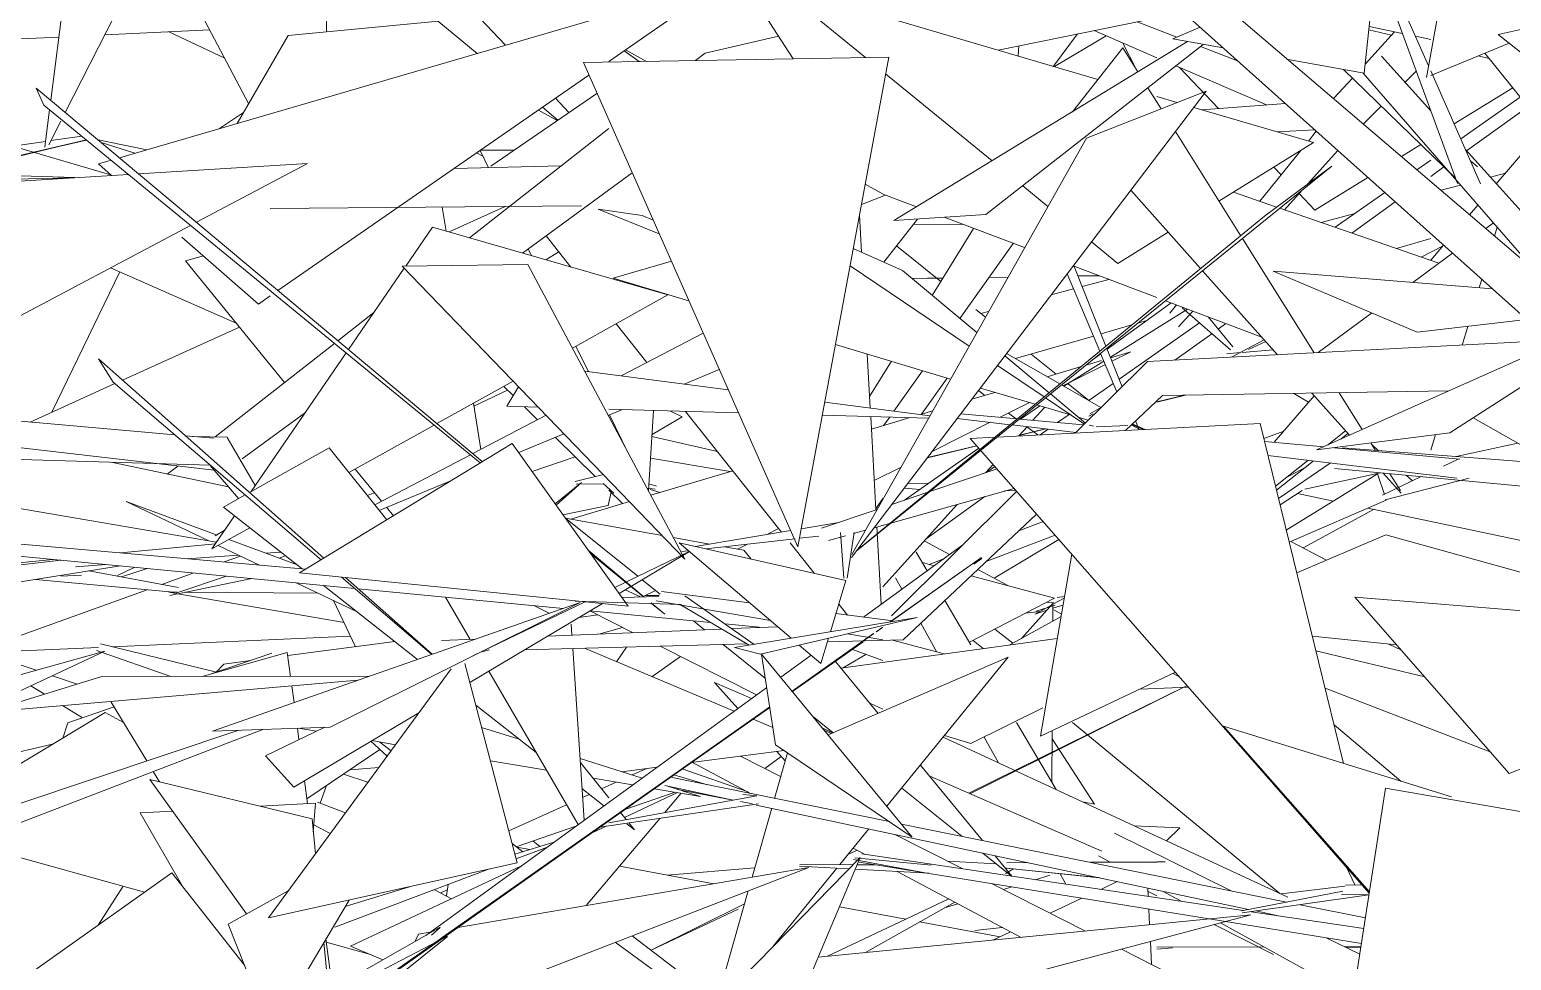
# Model space of a CAD drawing. Header units: millimetres. Extents: x 78096 to 288885, y -20632 to 149556.
# Drawn here: x 251137.2 to 251410.1, y 93831.4 to 94002.8 of the extents above; entities that cross this region are included whole.
import ezdxf

# ---------------------------------------------------------------- set-up
doc = ezdxf.new("R2010")
doc.units = ezdxf.units.MM
doc.layers.add('G-IMPT', color=8, linetype='Continuous', lineweight=9)
doc.layers.add('L-PLNT', color=71, linetype='Continuous', lineweight=9)

# ---------------------------------------------------------------- blocks, each defined once
blk = doc.blocks.new('ZZ-V - Tree Broadleaf 1 - 3dtree rotund SIMPLU-4826059-TOMH A-A')
at = {"layer": 'G-IMPT'}
for p, q in [((25505.22, 94024.47), (25528.36, 93999.91)), ((25523.19, 93998.4), (25493.61, 94022.83)), ((25565.91, 94010.86), (25457.27, 93979.19)), ((25547.4, 93996.94), (25567.84, 94011.09)), ((25572.21, 94011.53), (25581.38, 93997.4)), ((25578.75, 94010.63), (25594.68, 93997.64)), ((25637.48, 93993.63), (25579.86, 94010.55)), ((25488.36, 94001.73), (25516.03, 94004.31)), ((25653.25, 94005.93), (25619.13, 93999.02)), ((25651.99, 94001.38), (25644.72, 94004.2)), ((25488.36, 94001.73), (25478.95, 93985.51)), ((25578.66, 94001.6), (25565.13, 93998.45)), ((25648.32, 93997.62), (25636.78, 94002.6)), ((25692.08, 94002.38), (25686.66, 93996.43)), ((25687.35, 94002.77), (25691.53, 94001.77)), ((25687.42, 94003.38), (25693.56, 94002.07)), ((25695.94, 94001.56), (25698.77, 94000.95)), ((25554.36, 93996.92), (25550.5, 93999.09)), ((25644.44, 93995.64), (25642.06, 94000.32)), ((25663.2, 93997.03), (25656.39, 93999.67)), ((25565.13, 93998.45), (25563.37, 93997.08)), ((25668.5, 93988.91), (25651.83, 93996.1)), ((25707.5, 93997.95), (25709.53, 93997.46)), ((25727.7, 93974.85), (25708.73, 93998.46)), ((25486.47, 93954.76), (25543.74, 93994.41)), ((25598.38, 93994.62), (25617.98, 93978.63)), ((25659.68, 93988.24), (25652.5, 93995.82)), ((25684.33, 93993.87), (25680.93, 93990.15)), ((25696.1, 93995.13), (25694.04, 93993.08)), ((25545.22, 93991.05), (25525.65, 93977.67)), ((25703.08, 93985.42), (25713.86, 93992.08)), ((25538.03, 93986.14), (25535.19, 93988.49)), ((25537.57, 93990.14), (25540.05, 93987.51)), ((25652.06, 93989.36), (25648.32, 93990.45)), ((25677.19, 93981.98), (25655.13, 93988.45)), ((25656.63, 93988.01), (25671.99, 93989.17)), ((25689.65, 93988.71), (25686.35, 93985.44)), ((25547.4, 93984.57), (25521.72, 93964.47)), ((25670.49, 93983.94), (25677.41, 93984.32)), ((25676.23, 93982.26), (25677.69, 93984.07)), ((25719.73, 93984.77), (25710.83, 93974.42)), ((25677.19, 93981.98), (25659.76, 93971.23)), ((25667.3, 93971.19), (25674.83, 93980.52)), ((25676.08, 93974.35), (25681.66, 93980.52)), ((25693.38, 93979.43), (25696.94, 93981.63)), ((25455.76, 93978.75), (25453.4, 93978.06)), ((25455.82, 93975.94), (25453.4, 93978.06)), ((25491.92, 93978.13), (25460.8, 93976.24)), ((25491.92, 93978.13), (25471.47, 93967.31)), ((25518.9, 93977.21), (25538.6, 93977.68)), ((25671.24, 93976.07), (25669.89, 93977.48)), ((25344.25, 93972.98), (25448.69, 93975.51)), ((25458.95, 93976.13), (25413.51, 93973.37)), ((25551.69, 93976.45), (25531.51, 93961.65)), ((25598.04, 93972.43), (25594.62, 93974.35)), ((25677.41, 93969.56), (25687.17, 93975.59)), ((25604.07, 93970.16), (25598.04, 93972.43)), ((25623.62, 93974.03), (25628.25, 93970.25)), ((25670.38, 93970.12), (25662.42, 93972.87)), ((25671.82, 93969.62), (25675.06, 93973.22)), ((25677.41, 93969.56), (25674.51, 93972.61)), ((25485.05, 93969.85), (25542.4, 93970.36)), ((25516.72, 93970.13), (25517.43, 93965.71)), ((25517.99, 93965.54), (25528.34, 93970.24)), ((25700.27, 93959.78), (25670.98, 93969.91)), ((25707.46, 93970.49), (25705.93, 93968.7)), ((25470.4, 93966.74), (25399.21, 93929.07)), ((25514.92, 93966.43), (25510, 93959.25)), ((25514.92, 93966.43), (25558.27, 93953.94)), ((25593.57, 93968.7), (25593.95, 93961.79)), ((25623.97, 93962.65), (25609.19, 93968.23)), ((25482.87, 93952.27), (25468.79, 93964.59)), ((25535.85, 93964.83), (25540.42, 93959.08)), ((25636.29, 93963.7), (25641.13, 93959.75)), ((25650.43, 93965.48), (25641.13, 93959.75)), ((25472.74, 93961.13), (25469.43, 93960.21)), ((25535.79, 93960.42), (25538.22, 93961.85)), ((25701.03, 93963.01), (25697.03, 93960.9)), ((25701.12, 93963.11), (25698.77, 93960.37)), ((25478.78, 93948.75), (25455.65, 93958.94)), ((25469.43, 93960.21), (25487.7, 93937.83)), ((25509.73, 93958.85), (25499.46, 93943.89)), ((25631.81, 93957.81), (25637.81, 93943.58)), ((25648.32, 93953.47), (25632.93, 93959.27)), ((25638.95, 93944.51), (25633.12, 93959.2)), ((25482.87, 93952.27), (25485.04, 93953.76)), ((25558.27, 93953.94), (25540.69, 93944.15)), ((25639.18, 93943.95), (25650.98, 93952.46)), ((25667.66, 93946.17), (25649.92, 93952.86)), ((25504.14, 93950.7), (25497.51, 93945.52)), ((25639.77, 93942.46), (25653.99, 93951.33)), ((25650.7, 93950.59), (25651.92, 93952.11)), ((25652.34, 93948.08), (25654.95, 93950.96)), ((25661.88, 93943.81), (25652.97, 93951.59)), ((25662.29, 93944.36), (25657.76, 93949.9)), ((25457.85, 93938.27), (25479.37, 93948.03)), ((25548.73, 93948.63), (25554.41, 93941.48)), ((25564.79, 93946.91), (25549.7, 93939.03)), ((25496.89, 93945.02), (25474.9, 93927.81)), ((25668.11, 93945.67), (25662.09, 93942.49)), ((25668.38, 93945.36), (25665.21, 93943.88)), ((25499.03, 93943.26), (25481.54, 93917.76)), ((25594.99, 93943.05), (25595.54, 93933.13)), ((25631.22, 93937.12), (25638.59, 93941.72)), ((25635.3, 93941.03), (25638.13, 93941.88)), ((25636.67, 93942.14), (25638.01, 93943.1)), ((25637.97, 93943.19), (25640.96, 93936.1)), ((25641.92, 93937.05), (25639.11, 93944.11)), ((25639.8, 93942.38), (25643.52, 93943.49)), ((25640.05, 93941.75), (25643.52, 93943.49)), ((25663.65, 93943.32), (25661.22, 93943.11)), ((25669.74, 93943.84), (25664.02, 93943.35)), ((25567.75, 93940.21), (25561.29, 93937.53)), ((25628.13, 93938.89), (25634.37, 93940.75)), ((25631.04, 93937.22), (25638.84, 93941.14)), ((25440.84, 93930.55), (25456.43, 93937.62)), ((25529.78, 93938.08), (25515.74, 93930.26)), ((25614.26, 93934.74), (25618.51, 93936.01)), ((25467.48, 93928.19), (25407.58, 93933.5)), ((25522.48, 93934.01), (25523.84, 93925.5)), ((25619.48, 93931.42), (25624.85, 93934.12)), ((25623.22, 93931.08), (25626.76, 93933.55)), ((25625.51, 93930.88), (25627.68, 93933.27)), ((25677.29, 93935.37), (25669.95, 93926.83)), ((25676.27, 93934.18), (25673.53, 93935.81)), ((25491.52, 93932.31), (25479.87, 93923.77)), ((25535.85, 93931.79), (25522.36, 93924.73)), ((25549.94, 93932.84), (25547.4, 93931.79)), ((25561.54, 93932.51), (25579.2, 93910.29)), ((25595.63, 93931.55), (25596.58, 93914.37)), ((25595.76, 93929.22), (25602.89, 93931.35)), ((25604.85, 93931.93), (25607.04, 93932.59)), ((25645.02, 93929.24), (25644.41, 93930.78)), ((25721.5, 93922.83), (25706.56, 93931.33)), ((25474.75, 93921.67), (25401.36, 93930.21)), ((25474.58, 93927.56), (25469.44, 93928.02)), ((25470.72, 93927.9), (25477.12, 93927.76)), ((25515.23, 93929.98), (25499.54, 93921.24)), ((25539.15, 93928.37), (25530.81, 93924.93)), ((25606.95, 93925.13), (25617.64, 93930.5)), ((25622.91, 93927.99), (25624.44, 93929.68)), ((25683.06, 93928.92), (25679.73, 93926.3)), ((25683.49, 93928.43), (25682.18, 93927.39)), ((25332.57, 93926.8), (25474.03, 93922.6)), ((25482.3, 93918.87), (25477.1, 93927.72)), ((25601.84, 93916.15), (25615.55, 93925.72)), ((25714.81, 93926.64), (25703.44, 93924.19)), ((25385.84, 93923.71), (25475.15, 93908.45)), ((25455.74, 93923.14), (25477.37, 93918.62)), ((25466.09, 93920.97), (25468.02, 93922.45)), ((25479.22, 93916.46), (25473.97, 93922.57)), ((25521.91, 93924.5), (25504.3, 93915.29)), ((25616.78, 93921.2), (25618.17, 93922.74)), ((25676.16, 93923.49), (25670.16, 93918.77)), ((25677.13, 93923.37), (25670.36, 93917.98)), ((25680.22, 93923), (25670.73, 93916.46)), ((25500.71, 93921.89), (25505.56, 93915.95)), ((25518.45, 93919.81), (25505.1, 93914.29)), ((25555.12, 93917.07), (25570.22, 93921.58)), ((25596.28, 93919.78), (25601.23, 93922.26)), ((25689.52, 93921.19), (25675.55, 93918.18)), ((25675.1, 93917.96), (25671.01, 93915.32)), ((25680.84, 93915.99), (25674.21, 93917.39)), ((25458.52, 93915.91), (25473.61, 93908.71)), ((25458.52, 93915.91), (25475.3, 93909.72)), ((25506.46, 93914.85), (25507.73, 93913.29)), ((25540.41, 93912.68), (25551.19, 93915.9)), ((25597.86, 93900.22), (25611.54, 93915.39)), ((25737.51, 93904.04), (25687.16, 93914.66)), ((25478.48, 93913.3), (25474.28, 93907.18)), ((25539.44, 93912.85), (25557.22, 93909.65)), ((25539.44, 93912.85), (25552.77, 93902.16)), ((25481.29, 93911.09), (25474.28, 93907.18)), ((25474.94, 93909.62), (25476.59, 93910.55)), ((25477.42, 93908.93), (25489.91, 93904.32)), ((25559.28, 93909.28), (25565.94, 93908.08)), ((25576.48, 93909.84), (25578.68, 93910.94)), ((25596.76, 93911.23), (25597.55, 93897)), ((25674.09, 93902.8), (25690.49, 93909.75)), ((25749.23, 93893.45), (25690.49, 93909.75)), ((25457.49, 93906.45), (25474.98, 93908.13)), ((25469.71, 93905.38), (25479.19, 93906.05)), ((25475.45, 93907.83), (25483.05, 93904.2)), ((25484.27, 93906.41), (25487.01, 93906.6)), ((25568.69, 93907.58), (25572.29, 93906.94)), ((25571.11, 93907.15), (25572.95, 93908.07)), ((25572.29, 93906.94), (25573.6, 93905.33)), ((25580.8, 93908.28), (25585.21, 93902.72)), ((25604.02, 93906.6), (25606.04, 93903.18)), ((25401, 93899.95), (25446.49, 93905.09)), ((25412.04, 93902.09), (25445.04, 93905.26)), ((25435.13, 93900.5), (25457.47, 93904.06)), ((25449.18, 93903.92), (25454.79, 93904.32)), ((25489.85, 93900.96), (25500.92, 93895.68)), ((25553.56, 93901.52), (25556.86, 93898.88)), ((25600.2, 93901.86), (25601.36, 93899.77)), ((25550.41, 93899.64), (25553.21, 93898.34)), ((25553.59, 93898.35), (25556, 93899.56)), ((25713.23, 93865.82), (25684.81, 93898.31)), ((25748.56, 93893.14), (25684.81, 93898.31)), ((25496.73, 93897.68), (25500.77, 93889.18)), ((25543.9, 93895.77), (25551.87, 93891.76)), ((25589.75, 93897.02), (25591.34, 93895.01)), ((25609.27, 93897.68), (25614.08, 93889.52)), ((25545.36, 93895.03), (25541.9, 93894.58)), ((25545.54, 93891.5), (25549.91, 93892.74)), ((25563, 93893.95), (25565.05, 93892.3)), ((25604.85, 93893.51), (25607.8, 93888.2)), ((25630.69, 93894.77), (25621.28, 93889.52)), ((25507.99, 93890.13), (25488.28, 93887.54)), ((25590.14, 93885.23), (25629.99, 93890.71)), ((25599.62, 93890.4), (25609.14, 93887.85)), ((25676.95, 93891.15), (25692.5, 93889.52)), ((25474.34, 93884.23), (25485.36, 93887.98)), ((25570.46, 93877.31), (25542.93, 93888.9)), ((25555.34, 93883.67), (25560.62, 93887.37)), ((25556.84, 93889.26), (25574.62, 93880.34)), ((25568.46, 93889.57), (25576.23, 93883.33)), ((25620.92, 93887.23), (25587.8, 93872.95)), ((25592.25, 93888.68), (25597.86, 93886.67)), ((25620.92, 93887.23), (25598.63, 93859.81)), ((25475.11, 93884.49), (25476.48, 93885.99)), ((25481.4, 93886.63), (25476.48, 93885.99)), ((25589.12, 93886.48), (25596.98, 93876.91)), ((25566.88, 93882.6), (25573.67, 93879.64)), ((25566.88, 93882.6), (25571.18, 93877.83)), ((25653.9, 93882.04), (25613.69, 93862.21)), ((25613.91, 93862.11), (25653.91, 93882.03)), ((25595.45, 93878.77), (25597.86, 93877.66)), ((25419.34, 93855.81), (25454.67, 93877.06)), ((25447.76, 93875.18), (25456.33, 93878.09)), ((25458.03, 93875.26), (25454.67, 93877.06)), ((25585.13, 93876.19), (25588.69, 93873.34)), ((25614.08, 93871.35), (25627.35, 93877.96)), ((25447.76, 93875.18), (25446.85, 93872.36)), ((25577.62, 93874.3), (25573.97, 93875.84)), ((25586.72, 93874.26), (25588.62, 93873.31)), ((25587.11, 93873.79), (25588.42, 93873.22)), ((25622.47, 93875.26), (25629.76, 93862.88)), ((25680.96, 93874.82), (25693.28, 93864.42)), ((25713.23, 93865.82), (25732.84, 93873.56)), ((25503.59, 93871.77), (25506.57, 93869.04)), ((25505.22, 93871.64), (25507.31, 93870.04)), ((25608.96, 93872.51), (25672.43, 93843.11)), ((25614.08, 93871.35), (25609.2, 93872.81)), ((25616.51, 93872.56), (25619.17, 93867.78)), ((25491.81, 93861.18), (25505.24, 93870.26)), ((25579.67, 93870.07), (25562.59, 93867.84)), ((25562.84, 93867.87), (25573.62, 93862.13)), ((25571.64, 93869.02), (25579.05, 93865.27)), ((25577.92, 93861.26), (25580.29, 93869.65)), ((25578.33, 93869.89), (25579.88, 93868.18)), ((25556.3, 93867.02), (25549.82, 93866.17)), ((25604.81, 93867.4), (25616.23, 93853.52)), ((25606.5, 93865.34), (25638.17, 93851.54)), ((25601.36, 93863.17), (25612.43, 93854.28)), ((25573.81, 93846.77), (25577.4, 93859.44)), ((25419.34, 93855.81), (25461.92, 93844.02)), ((25496.12, 93854.79), (25493.09, 93856.41)), ((25595.26, 93855.65), (25589.92, 93849.08)), ((25600.07, 93854.63), (25612.6, 93848.29)), ((25640.5, 93854.87), (25661.99, 93844.26)), ((25529.6, 93852.95), (25531.58, 93851.44)), ((25532.85, 93851.83), (25530.49, 93852.27)), ((25591.4, 93850.91), (25593.11, 93851.76)), ((25592.4, 93852.13), (25594.61, 93850.95)), ((25566.74, 93845.56), (25549.36, 93848.78)), ((25618.73, 93849.23), (25609.79, 93849.71)), ((25616.29, 93851.19), (25621.57, 93846.96)), ((25618.53, 93850.71), (25621.63, 93846.95)), ((25624.55, 93849.44), (25620.67, 93849.42)), ((25648.32, 93849.55), (25636.12, 93849.5)), ((25637.59, 93850.7), (25639.74, 93849.51)), ((25648.32, 93849.57), (25649.85, 93849.56)), ((25589.37, 93848.4), (25577.76, 93834.11)), ((25600.48, 93847.83), (25623.31, 93835.68)), ((25621.93, 93848.28), (25620.47, 93847.46)), ((25637.54, 93846.68), (25620.56, 93848.42)), ((25620.56, 93848.42), (25637.84, 93846.62)), ((25620.64, 93848.39), (25637.12, 93846.71)), ((25630.53, 93847.38), (25631.59, 93845.47)), ((25637.98, 93844.52), (25641.01, 93845.95)), ((25453.38, 93837.94), (25457.97, 93845.12)), ((25518.45, 93842.78), (25515.32, 93844.46)), ((25517.49, 93843.3), (25517.81, 93845.4)), ((25567.35, 93824), (25573.09, 93844.24)), ((25618.01, 93845.55), (25635.21, 93836.84)), ((25646.67, 93844.75), (25646.74, 93843.22)), ((25646.7, 93844.14), (25648.32, 93843.33)), ((25649.47, 93844.15), (25652.79, 93842.33)), ((25682.97, 93845.08), (25671.22, 93843.67)), ((25572.41, 93841.84), (25555.18, 93833.34)), ((25571.24, 93840.87), (25555.18, 93833.34)), ((25587.68, 93832.19), (25610.02, 93842.75)), ((25602.11, 93839.02), (25589.86, 93841.28)), ((25611.1, 93842.18), (25594.54, 93832.86)), ((25628.69, 93840.14), (25634.5, 93842.88)), ((25646.85, 93840.89), (25646.98, 93838)), ((25619.47, 93835.8), (25604.64, 93838.55)), ((25658.87, 93838.03), (25669.8, 93832.53)), ((25660.03, 93838.34), (25684.48, 93824.86)), ((25551.73, 93835.98), (25567.64, 93823.79)), ((25619.85, 93837.52), (25614.83, 93836.92)), ((25618.13, 93835.17), (25621.38, 93836.7)), ((25679.51, 93835.62), (25685.68, 93832.57)), ((25495.36, 93834.77), (25503.49, 93832.51)), ((25548.57, 93834.77), (25565.99, 93822.11)), ((25641.79, 93833.51), (25664.55, 93821.99)), ((25647.13, 93834.92), (25647.32, 93830.71)), ((25668.03, 93833.93), (25648.32, 93833.89)), ((25648.32, 93833.51), (25651.21, 93833.75)), ((25685.9, 93833.96), (25682.88, 93833.96)), ((25683.18, 93833.81), (25685.88, 93833.85))]:
    blk.add_line(p, q, dxfattribs=at)
blk = doc.blocks.new('ZZ-V - Tree Broadleaf 1 - 3dtree rotund SIMPLU-4826034-TOMH A-A')
at = {"layer": 'G-IMPT'}
for p, q in [((25628.13, 94035.21), (25728.85, 93949.1)), ((25623.85, 94032.23), (25720.71, 93945.6)), ((25697.98, 93993.99), (25702.97, 94021.53)), ((25686.48, 93994.76), (25688.92, 94017.07)), ((25688.72, 94015.26), (25703.67, 93974.46)), ((25689.18, 94016.85), (25698.36, 93996.09)), ((25775.28, 94016.35), (25711.21, 94001.9)), ((25656.29, 94003.21), (25651.24, 94001.06)), ((25734.22, 93983.43), (25711.21, 94001.9)), ((25599.91, 93967.63), (25653.99, 94000.57)), ((25656.87, 94000.05), (25616.82, 93968.72)), ((25632.77, 93987.64), (25642.05, 93999.45)), ((25642.05, 93999.45), (25644.85, 93995)), ((25660.55, 93999.4), (25651.24, 94001.06)), ((25713.19, 94000.31), (25698.77, 93994.32)), ((25542.72, 93996.71), (25598.95, 93997.72)), ((25542.72, 93996.71), (25582.22, 93907.57)), ((25598.95, 93997.72), (25582.22, 93907.57)), ((25686.48, 93994.76), (25672.53, 93997.26)), ((25689.72, 93997.88), (25698.77, 93987.82)), ((25682.72, 93995.44), (25703.31, 93975.45)), ((25686.32, 93994.79), (25717.99, 93958.39)), ((25698.77, 93995.17), (25707.95, 93974.42)), ((25441.93, 93992.03), (25524.11, 93923.26)), ((25441.93, 93992.03), (25443.38, 93988.9)), ((25657.4, 93991.44), (25592.08, 93905.59)), ((25635.34, 93982.83), (25657.4, 93991.44)), ((25646.68, 93992.08), (25649.11, 93988.2)), ((25523.72, 93923.02), (25443.38, 93988.9)), ((25635.34, 93982.83), (25592.15, 93906.14)), ((25651.74, 93984), (25663.76, 93964.86)), ((25705.16, 93980.72), (25729.42, 93953.76)), ((25680.52, 93977.64), (25592.98, 93906.77)), ((25680.52, 93977.64), (25668.15, 93968.47)), ((25706.1, 93978.6), (25707.38, 93977.51)), ((25643.53, 93973.21), (25656.38, 93958.81)), ((25553.54, 93968.58), (25545.43, 93969.74)), ((25545.43, 93969.74), (25556.68, 93965.2)), ((25599.91, 93967.63), (25616.82, 93968.72)), ((25553.54, 93968.58), (25555.56, 93967.72)), ((25593.07, 93906.87), (25668.15, 93968.47)), ((25710.32, 93967.2), (25708.9, 93966.16)), ((25711.02, 93966.4), (25710.53, 93964.76)), ((25664.09, 93964.33), (25677.29, 93943.29)), ((25601.46, 93958.45), (25592.41, 93962.48)), ((25702.78, 93961.63), (25695.49, 93956.24)), ((25509.36, 93959.24), (25532.48, 93959.55)), ((25509.36, 93959.24), (25561.38, 93905.33)), ((25532.48, 93959.55), (25561.38, 93905.33)), ((25548.2, 93957.04), (25558.92, 93960.15)), ((25591.82, 93959.28), (25613.75, 93944.5)), ((25601.46, 93958.45), (25615.17, 93947.02)), ((25656.75, 93958.39), (25670.54, 93942.94)), ((25696.24, 93947.07), (25669.73, 93958.33)), ((25669.73, 93958.33), (25710.13, 93955.06)), ((25548.2, 93957.04), (25562.14, 93952.87)), ((25708.16, 93956.82), (25707.7, 93955.26)), ((25702.27, 93928.58), (25741.42, 93953.73)), ((25687.88, 93950.61), (25678.02, 93943.33)), ((25696.24, 93947.07), (25716.42, 93949.43)), ((25705.58, 93948.16), (25704.55, 93944.71)), ((25589.13, 93944.8), (25610.35, 93938.46)), ((25718.12, 93945.42), (25646.58, 93941.68)), ((25677.7, 93925.4), (25724.31, 93946.17)), ((25453.42, 93942.19), (25456.13, 93937.88)), ((25453.42, 93942.19), (25494.91, 93905.48)), ((25620.33, 93942.71), (25628.48, 93935.92)), ((25620.66, 93943.15), (25630.47, 93937.55)), ((25646.58, 93941.68), (25633.33, 93928.53)), ((25542.96, 93939.89), (25569.4, 93936.49)), ((25619, 93940.96), (25627.58, 93935.18)), ((25456.13, 93937.88), (25494.43, 93905.19)), ((25530.77, 93937.05), (25528.63, 93933.44)), ((25615.84, 93936.81), (25625.9, 93933.81)), ((25630.78, 93937.37), (25638.03, 93933.23)), ((25702.07, 93936.26), (25649.34, 93935.42)), ((25534.42, 93933.28), (25528.63, 93933.44)), ((25587.16, 93934.21), (25606.55, 93931.71)), ((25626.25, 93933.7), (25632.58, 93931.81)), ((25627.85, 93935), (25635, 93930.18)), ((25628.73, 93935.71), (25635.16, 93930.34)), ((25635.99, 93932.07), (25638.12, 93933.28)), ((25649.34, 93935.42), (25642.53, 93929.01)), ((25676.86, 93935.86), (25683.78, 93928.11)), ((25681.9, 93935.94), (25686.15, 93929.16)), ((25571.29, 93932.24), (25547.4, 93932.91)), ((25606.29, 93931.25), (25586.72, 93931.8)), ((25621.33, 93930.05), (25611.58, 93931.22)), ((25612.24, 93932.08), (25622.65, 93931.14)), ((25623.04, 93931.1), (25634.84, 93930.03)), ((25633.86, 93931.43), (25635.7, 93930.88)), ((25635.8, 93931.65), (25636.57, 93932.08)), ((25667.33, 93930.3), (25618.94, 93927.78)), ((25633.41, 93928.61), (25621.69, 93930.01)), ((25635.85, 93929.94), (25636.64, 93929.8)), ((25637.14, 93929.65), (25642.96, 93929.88)), ((25643.62, 93930.04), (25645.18, 93929.15)), ((25643.66, 93930.08), (25645.88, 93929.18)), ((25643.8, 93930.21), (25646.18, 93929.2)), ((25667.33, 93930.3), (25682.71, 93867.7)), ((25677.7, 93925.4), (25702.27, 93928.58)), ((25699.63, 93928.24), (25698.77, 93925.35)), ((25481.23, 93917.59), (25495.9, 93925.79)), ((25490.47, 93902.78), (25529.61, 93926.61)), ((25506.5, 93912.53), (25495.9, 93925.79)), ((25529.61, 93926.61), (25550.94, 93896.67)), ((25618.53, 93927.76), (25613.97, 93927.52)), ((25687.44, 93843.84), (25613.97, 93927.52)), ((25668.14, 93926.99), (25679.05, 93926)), ((25680.99, 93925.82), (25704.09, 93923.72)), ((25682.5, 93925.77), (25749.23, 93920.73)), ((25687.71, 93926.69), (25688.57, 93925.31)), ((25687.9, 93926.39), (25689.16, 93925.27)), ((25703.57, 93920.21), (25668.79, 93924.37)), ((25701.09, 93922.44), (25703.79, 93923.73)), ((25606.52, 93917.73), (25618.89, 93921.91)), ((25672.16, 93910.62), (25688.98, 93921.03)), ((25681.02, 93921.99), (25744.68, 93916.01)), ((25690.22, 93917.23), (25688.98, 93921.03)), ((25689.88, 93917.06), (25697.02, 93920.49)), ((25689.99, 93921.15), (25693.3, 93917.44)), ((25690.4, 93916.21), (25705.84, 93920.2)), ((25691.26, 93921.03), (25693.19, 93917.95)), ((25694.22, 93920.75), (25695.39, 93919.71)), ((25476.44, 93914.9), (25480.43, 93917.14)), ((25596.27, 93911.09), (25622.03, 93918.34)), ((25622.52, 93917.79), (25599.46, 93894.89)), ((25599.52, 93915.36), (25606.16, 93917.61)), ((25476.44, 93914.9), (25490.94, 93903.51)), ((25586.56, 93910.98), (25596.83, 93914.45)), ((25672.71, 93908.41), (25690.57, 93916.14)), ((25380.66, 93913.2), (25491.58, 93903.46)), ((25582.84, 93910.9), (25589.74, 93912.06)), ((25626.18, 93913.61), (25601.59, 93890.45)), ((25395.15, 93910.04), (25500.59, 93899.93)), ((25563.33, 93907.64), (25580.89, 93910.58)), ((25565.3, 93907.2), (25581.72, 93909.06)), ((25582.51, 93909.15), (25586.06, 93909.56)), ((25587.87, 93908.73), (25590.96, 93909.6)), ((25590.7, 93901.81), (25590.09, 93910.18)), ((25591.3, 93901.8), (25592.57, 93910.18)), ((25592.46, 93910.02), (25594.69, 93910.65)), ((25543.63, 93906.93), (25553.87, 93898.36)), ((25553.79, 93898.36), (25544.03, 93906.36)), ((25548.49, 93900.1), (25562.22, 93906.72)), ((25562.25, 93906.69), (25549.29, 93898.98)), ((25560.35, 93908.31), (25581.01, 93890.74)), ((25560.35, 93908.31), (25591.08, 93901.4)), ((25560.87, 93906.7), (25562.09, 93906.83)), ((25594.3, 93894.64), (25612.62, 93907.96)), ((25626.93, 93872.74), (25632.65, 93906.25)), ((25616.01, 93905.59), (25599.2, 93893.75)), ((25599.26, 93893.76), (25616.01, 93905.59)), ((25614.65, 93904.41), (25616.1, 93905.44)), ((25490.47, 93902.78), (25550.94, 93896.67)), ((25498.16, 93902), (25514.82, 93887.78)), ((25498.93, 93901.92), (25514.89, 93887.8)), ((25588.2, 93891.93), (25591.08, 93901.4)), ((25494.79, 93900.49), (25512.16, 93886.85)), ((25501.25, 93899.87), (25539.01, 93896.25)), ((25517.35, 93898.33), (25521.88, 93890.54)), ((25549.82, 93898.24), (25556.6, 93898.45)), ((25557.12, 93899.32), (25573.32, 93897.28)), ((25574.2, 93889.61), (25561.43, 93898.57)), ((25542.1, 93897.33), (25474.44, 93873.64)), ((25496.06, 93874.38), (25542.1, 93897.33)), ((25546.22, 93897.15), (25521.8, 93882.61)), ((25522.39, 93887.51), (25543.04, 93897.47)), ((25533.62, 93896.77), (25536.44, 93895.35)), ((25560.77, 93896.98), (25541.13, 93897.57)), ((25543.92, 93895.78), (25566.1, 93893.65)), ((25555.21, 93897.24), (25557.7, 93895.16)), ((25557.7, 93895.16), (25555.22, 93897.19)), ((25556.11, 93897.61), (25577.17, 93894.01)), ((25573.24, 93889.45), (25560.43, 93896.99)), ((25589.22, 93895.28), (25599.79, 93893.95)), ((25568.18, 93892.43), (25536.09, 93891.12)), ((25540.49, 93893.31), (25540.62, 93891.3)), ((25568.81, 93893.39), (25575.68, 93892.73)), ((25578.52, 93892.85), (25570.08, 93892.51)), ((25570.56, 93889.01), (25604.17, 93894.57)), ((25604.17, 93894.57), (25575.34, 93887.82)), ((25597.86, 93892.8), (25596.61, 93891.92)), ((25596.69, 93891.95), (25597.86, 93892.77)), ((25522.81, 93890.58), (25516.59, 93890.32)), ((25572.84, 93889.69), (25531.87, 93888.6)), ((25596.15, 93891.6), (25581.15, 93881.03)), ((25581.18, 93880.99), (25596.18, 93891.59)), ((25581.22, 93880.93), (25594.22, 93890.06)), ((25586.43, 93886.12), (25587.84, 93890.74)), ((25601.59, 93890.45), (25587.64, 93890.08)), ((25591.38, 93891.57), (25597.87, 93890.46)), ((25488.19, 93888.15), (25472.53, 93883.72)), ((25488.19, 93888.15), (25488.79, 93883.73)), ((25523.8, 93888.21), (25525.45, 93888.63)), ((25540.78, 93888.84), (25542.84, 93857.23)), ((25570.56, 93889.01), (25575.34, 93887.82)), ((25578.1, 93871.12), (25575.54, 93887.83)), ((25603.29, 93854.15), (25575.54, 93887.83)), ((25579.06, 93883.56), (25584.66, 93887.63)), ((25582.48, 93889.49), (25586.43, 93886.12)), ((25518.35, 93885.1), (25484.75, 93839.28)), ((25530.53, 93849.39), (25520.89, 93886.08)), ((25525.29, 93884.68), (25541.73, 93856.43)), ((25626.93, 93872.74), (25651.77, 93884.47)), ((25454.07, 93883.71), (25432.96, 93877.18)), ((25432.96, 93877.18), (25501.2, 93883.01)), ((25454.07, 93883.71), (25503.28, 93883.74)), ((25489.02, 93881.97), (25489.44, 93878.89)), ((25513.69, 93836.04), (25576.48, 93881.69)), ((25455.79, 93878.99), (25462.33, 93868.15)), ((25512.43, 93877.03), (25489.43, 93863.34)), ((25577.03, 93878.13), (25506.05, 93828.12)), ((25506.15, 93827.99), (25577.04, 93878.06)), ((25516.74, 93835.63), (25577.05, 93878)), ((25522.9, 93878.42), (25534.01, 93869.69)), ((25430.1, 93853.39), (25483.72, 93873.96)), ((25438.73, 93860.28), (25479.28, 93873.81)), ((25496.06, 93874.38), (25474.44, 93873.64)), ((25484.21, 93869.09), (25495.11, 93874.35)), ((25490.07, 93874.18), (25490.35, 93872.05)), ((25490.28, 93874.18), (25493.6, 93873.62)), ((25530.9, 93872.14), (25523.98, 93874.32)), ((25702.57, 93861.53), (25660.61, 93874.57)), ((25687.47, 93844.07), (25660.61, 93874.57)), ((25503.79, 93871.89), (25508.12, 93871.15)), ((25578.1, 93871.12), (25603.29, 93854.15)), ((25484.21, 93869.09), (25489.43, 93863.34)), ((25525.59, 93868.18), (25535.91, 93866.43)), ((25553.53, 93865), (25542.1, 93868.6)), ((25547.4, 93861.38), (25542.14, 93867.95)), ((25463.51, 93866.2), (25464.64, 93864.33)), ((25558.74, 93865.14), (25599.09, 93856.98)), ((25462.9, 93864.75), (25480.7, 93840)), ((25462.9, 93864.75), (25492.76, 93857.53)), ((25491.37, 93864.49), (25491.93, 93860.3)), ((25542.46, 93863.06), (25546.5, 93859.89)), ((25544.53, 93864.96), (25551.78, 93863.73)), ((25550.3, 93857.75), (25560.05, 93862.33)), ((25555.78, 93863.05), (25564.3, 93861.61)), ((25557.69, 93863.62), (25570.3, 93860.94)), ((25560.84, 93862.7), (25558.39, 93863.47)), ((25560.06, 93862.89), (25570.29, 93860.94)), ((25564.3, 93861.61), (25560.94, 93862.66)), ((25690.44, 93863.17), (25684.08, 93822.23)), ((25690.44, 93863.17), (25817.88, 93841.06)), ((25483.29, 93859.82), (25493.39, 93860.38)), ((25493.39, 93860.38), (25492.99, 93855.11)), ((25545.78, 93855.99), (25574.98, 93860.27)), ((25574.65, 93861.73), (25547.4, 93856.77)), ((25560.73, 93862.21), (25557.71, 93858.65)), ((25571.66, 93860.68), (25573.87, 93860.26)), ((25572.1, 93862), (25574.65, 93861.73)), ((25574.54, 93860.04), (25665.18, 93840.82)), ((25461.1, 93858.59), (25467.09, 93858.92)), ((25461.1, 93858.59), (25468.87, 93845.08)), ((25493.38, 93851.06), (25492.76, 93857.53)), ((25556.83, 93857.61), (25543.24, 93841.54)), ((25550.61, 93857.36), (25549.57, 93858.66)), ((25544.23, 93854.89), (25546.91, 93856.15)), ((25550.71, 93856.58), (25552.12, 93855.47)), ((25552.12, 93855.47), (25551.09, 93856.77)), ((25601.33, 93856.53), (25672.23, 93842.19)), ((25530.11, 93850.99), (25537.28, 93853.19)), ((25535.92, 93852.2), (25530.34, 93850.11)), ((25530.53, 93849.39), (25484.75, 93839.28)), ((25499.86, 93834.05), (25531.2, 93848.77)), ((25543.58, 93799.23), (25593.71, 93850.4)), ((25572.78, 93800.76), (25593.71, 93850.4)), ((25582.5, 93848.77), (25591.63, 93848.28)), ((25582.59, 93849.12), (25592.4, 93849.06)), ((25592.49, 93849.99), (25605.98, 93847.5)), ((25606.79, 93848.97), (25592.69, 93850.35)), ((25593.14, 93849.06), (25596.39, 93849.04)), ((25593.48, 93849.51), (25685.99, 93834.57)), ((25594, 93851.05), (25664.2, 93840.63)), ((25466.91, 93847.57), (25438.32, 93827.23)), ((25466.91, 93847.57), (25480.32, 93830.56)), ((25525.46, 93848.27), (25496.94, 93837.56)), ((25504.11, 93817.57), (25584.23, 93848.55)), ((25519.61, 93837.5), (25584.23, 93848.55)), ((25592.79, 93848.22), (25606.32, 93847.49)), ((25488.37, 93844.22), (25477.31, 93838.13)), ((25498.86, 93841.36), (25510.72, 93845.01)), ((25663.91, 93840.57), (25682.59, 93844.21)), ((25664.02, 93840.18), (25687.38, 93843.48)), ((25682.3, 93843.55), (25687.38, 93843.49)), ((25683.07, 93845.29), (25686.1, 93845.37)), ((25499.57, 93842.55), (25485.19, 93818.32)), ((25666.53, 93840.54), (25670.41, 93839.71)), ((25674.72, 93841.69), (25686.72, 93839.26)), ((25485.19, 93818.32), (25477.31, 93838.13)), ((25582.35, 93817.79), (25665.66, 93839.82)), ((25585.96, 93832.02), (25665.66, 93839.82)), ((25665.68, 93840.41), (25686.43, 93837.34)), ((25485.79, 93819.33), (25517.6, 93835.82)), ((25487.65, 93821.27), (25516.37, 93837.56)), ((25494.36, 93817.16), (25517.7, 93835.84)), ((25495.28, 93835.33), (25496.5, 93826.29)), ((25512.34, 93836.26), (25511.77, 93834.95)), ((25512.34, 93836.26), (25514.5, 93836.63)), ((25514.77, 93836.11), (25516.34, 93837.51)), ((25495.81, 93825.89), (25494.95, 93834.77)), ((25499.86, 93834.05), (25505.78, 93831.55)), ((25506.05, 93828.12), (25515.35, 93834.65))]:
    blk.add_line(p, q, dxfattribs=at)
blk = doc.blocks.new('ZZ-V - Tree Broadleaf 2 - 3dtree rotund SIMPLU-4826084-TOMH A-A')
at = {"layer": 'G-IMPT'}
for p, q in [((25452.78, 94053.55), (25444.63, 93989.77)), ((25473.7, 94039.28), (25447.31, 93987.52)), ((25465.03, 94019.61), (25481.07, 93989.16)), ((25495.42, 94002.39), (25495.28, 94014.19)), ((25476.67, 93997.5), (25466.37, 94002.38)), ((25633.74, 94001.98), (25629.27, 93996.04)), ((25552.97, 93996.89), (25550.23, 93998.9)), ((25622.89, 93999.78), (25622.8, 93997.94)), ((25444.41, 93988.05), (25443.53, 93981.12)), ((25715.24, 93990.36), (25704.3, 93982.67)), ((25716.65, 93988.6), (25705.36, 93980.5)), ((25446.49, 93985.91), (25444.29, 93981.6)), ((25480.12, 93987.52), (25475.74, 93984.57)), ((25426.43, 93976.7), (25451.21, 93982.48)), ((25451.22, 93982.47), (25426.77, 93976.65)), ((25432.43, 93982.83), (25455.66, 93976.08)), ((25451.24, 93982.45), (25442.35, 93980.39)), ((25450.34, 93983.19), (25444.67, 93982.35)), ((25462.31, 93980.65), (25453.34, 93982.48)), ((25443.67, 93982.2), (25437.66, 93981.31)), ((25453.92, 93982), (25460.1, 93980.01)), ((25524.23, 93979.47), (25523.04, 93980.08)), ((25523.7, 93980.54), (25525.26, 93977.36)), ((25523.82, 93980.62), (25529.96, 93980.61)), ((25698.77, 93978.78), (25696.23, 93976.99)), ((25701.19, 93977.5), (25698.77, 93975.76)), ((25449.04, 93975.53), (25411.84, 93976.68)), ((25598.33, 93972.32), (25593.92, 93970.6)), ((25690.28, 93972.81), (25681.16, 93966.39)), ((25692.23, 93971.07), (25684.23, 93965.33)), ((25598.03, 93959.98), (25604.27, 93967.91)), ((25606.96, 93953.86), (25614.59, 93966.19)), ((25621.87, 93963.44), (25612.04, 93949.62)), ((25532.57, 93962.42), (25533.19, 93961.17)), ((25457.34, 93958.2), (25444.82, 93932.36)), ((25656.15, 93948.81), (25641.37, 93938.42)), ((25661.02, 93948.67), (25659.6, 93947.65)), ((25541.34, 93944.52), (25543.65, 93939.8)), ((25658.43, 93946.81), (25651.66, 93941.95)), ((25595.43, 93935.22), (25599.45, 93941.72)), ((25605.2, 93940), (25599.92, 93932.57)), ((25528.76, 93936.43), (25522.56, 93933.48)), ((25528.16, 93937.03), (25529.8, 93935.41)), ((25609.69, 93938.65), (25604.98, 93931.97)), ((25640.3, 93937.66), (25635.8, 93934.5)), ((25531.89, 93933.35), (25534.29, 93930.97)), ((25653.43, 93935.49), (25648.32, 93934.25)), ((25653.59, 93935.49), (25648.32, 93934.21)), ((25547.55, 93931.85), (25550.93, 93924.95)), ((25555.65, 93932.68), (25554.7, 93917.86)), ((25560.91, 93931.52), (25555.37, 93928.28)), ((25560.91, 93931.52), (25558.62, 93932.59)), ((25599.13, 93931.45), (25598.01, 93929.89)), ((25632.15, 93931.94), (25630.06, 93930.46)), ((25567.39, 93925.15), (25555.35, 93927.91)), ((25627.9, 93929.27), (25622.99, 93928.08)), ((25627.84, 93929.28), (25623.01, 93928.11)), ((25628.3, 93929.22), (25626.83, 93928.19)), ((25671.72, 93928.88), (25668.02, 93927.49)), ((25537.58, 93927.72), (25544.9, 93920.5)), ((25615.15, 93926.18), (25606.08, 93923.98)), ((25615.13, 93926.19), (25606.09, 93924)), ((25541.23, 93924.12), (25533.31, 93921.41)), ((25569.77, 93921.45), (25555.09, 93923.9)), ((25618.51, 93922.34), (25616.98, 93921.27)), ((25541.2, 93919.61), (25546.4, 93920.86)), ((25671.98, 93920.2), (25675.63, 93922.18)), ((25504.28, 93917.52), (25502.88, 93917.05)), ((25542.4, 93919.44), (25537.53, 93915.49)), ((25537.7, 93915.26), (25542.4, 93919.44)), ((25541.4, 93919.1), (25546.47, 93919.15)), ((25546.36, 93919.25), (25548.33, 93917.46)), ((25547.81, 93917.62), (25547.28, 93915.19)), ((25547.4, 93918.03), (25549.94, 93915.52)), ((25555.93, 93918.21), (25554.43, 93918.37)), ((25556.19, 93918.71), (25554.78, 93919.14)), ((25556.89, 93917.6), (25555.03, 93918.1)), ((25604.71, 93918.15), (25601.79, 93918.35)), ((25602.5, 93919.28), (25606.24, 93919.22)), ((25620.29, 93917.85), (25622.4, 93917.92)), ((25538.96, 93913.49), (25547.28, 93915.19)), ((25597.86, 93916.46), (25596.57, 93914.57)), ((25616.65, 93916.83), (25605.83, 93909.06)), ((25627.4, 93912.22), (25622.92, 93910.54)), ((25629.58, 93909.74), (25616.89, 93904.86)), ((25630.3, 93908.92), (25618.34, 93901.81)), ((25605.48, 93908.67), (25610.16, 93906.17)), ((25460.13, 93903.81), (25456.92, 93902.29)), ((25462.36, 93903.6), (25457.64, 93902.03)), ((25479.57, 93905.87), (25476.54, 93904.78)), ((25487.88, 93905.92), (25486.69, 93905.51)), ((25607.3, 93904.09), (25605.16, 93904.66)), ((25608.94, 93905.28), (25606.41, 93904.33)), ((25615.35, 93903.41), (25620.91, 93900.45)), ((25467.93, 93899.18), (25441.8, 93901.57)), ((25446.49, 93902.19), (25450.3, 93902.36)), ((25450.3, 93902.36), (25446.49, 93902.19)), ((25468.17, 93900.08), (25451.66, 93903.14)), ((25470.97, 93902.77), (25465.09, 93900.65)), ((25466.56, 93898.64), (25481.68, 93901.74)), ((25476.97, 93902.2), (25467.84, 93899.08)), ((25629.49, 93898.15), (25614.13, 93902.26)), ((25462.4, 93899.68), (25431.5, 93888.55)), ((25467.78, 93898.99), (25466.41, 93899.23)), ((25467.92, 93899.22), (25466.41, 93899.23)), ((25498.64, 93893.67), (25468.04, 93898.95)), ((25493.88, 93899.04), (25469.31, 93899.21)), ((25556.69, 93898.59), (25554.11, 93898.61)), ((25613.8, 93890), (25629.49, 93898.15)), ((25629.18, 93897.01), (25631.26, 93898.13)), ((25631.31, 93898.44), (25629.98, 93898.26)), ((25623.4, 93890.7), (25629.19, 93897.17)), ((25624.14, 93895.37), (25626.69, 93895.66)), ((25625.84, 93895.19), (25628.91, 93896.86)), ((25628.05, 93895.9), (25625.84, 93895.19)), ((25629.58, 93896.82), (25626.11, 93895.75)), ((25629.33, 93897.29), (25628.08, 93897.39)), ((25629.16, 93893.92), (25629.19, 93897.17)), ((25631.04, 93896.86), (25629.18, 93896.26)), ((25629.33, 93895.96), (25630.76, 93895.2)), ((25621.8, 93889.81), (25618.5, 93892.44)), ((25453.78, 93889.69), (25475.13, 93884.51)), ((25455.93, 93889.16), (25499.85, 93891.11)), ((25616.33, 93888.83), (25614.48, 93890.35)), ((25422.05, 93879.32), (25454.57, 93888.36)), ((25426.55, 93875.26), (25454.62, 93888.34)), ((25441.94, 93884.85), (25431.53, 93888.36)), ((25432.26, 93888.12), (25453.4, 93889.05)), ((25453.07, 93888.49), (25466.77, 93883.71)), ((25548.83, 93886.41), (25550.68, 93889.1)), ((25594.75, 93887.78), (25590.57, 93885.29)), ((25677.62, 93888.41), (25697.68, 93883.61)), ((25651.3, 93884.25), (25652.54, 93883.59)), ((25443.48, 93880.43), (25440.98, 93881.98)), ((25449.51, 93882.29), (25444.94, 93883.83)), ((25645.2, 93881.37), (25654.16, 93881.75)), ((25709.72, 93869.84), (25679.31, 93881.55)), ((25450.46, 93876.09), (25446.81, 93878.36)), ((25628.96, 93864.23), (25629.03, 93873.73)), ((25670.97, 93843.78), (25632.79, 93875.26)), ((25444.96, 93871.22), (25432.28, 93868.29)), ((25636.85, 93860.18), (25629.02, 93872.23)), ((25576.14, 93866.74), (25579.15, 93868.98)), ((25503.04, 93864.22), (25498.55, 93865.74)), ((25499.75, 93866.55), (25505.03, 93866.93)), ((25554.38, 93866.77), (25551.72, 93865.57)), ((25565.57, 93863.76), (25559.38, 93865.59)), ((25572.86, 93862.53), (25560.94, 93866.68)), ((25495.41, 93863.62), (25494.22, 93860.38)), ((25548.78, 93864.24), (25546.08, 93863.03)), ((25559.64, 93862.4), (25550.36, 93859.22)), ((25498.93, 93858.61), (25493.78, 93860.55)), ((25539.6, 93860.1), (25528.98, 93855.31)), ((25543.81, 93862), (25542.57, 93861.44)), ((25636.85, 93860.18), (25634.63, 93860.62)), ((25541.32, 93856.13), (25530.35, 93852.37)), ((25652.56, 93855.83), (25644.09, 93856.24)), ((25652.56, 93855.83), (25650.11, 93853.45)), ((25534.69, 93852.39), (25533.42, 93853.42)), ((25558.18, 93847.14), (25574.29, 93848.48)), ((25628.61, 93847.11), (25625.99, 93846.3)), ((25683.27, 93848.59), (25684.77, 93845.34)), ((25517.66, 93844.42), (25516.44, 93843.87)), ((25621.65, 93844.96), (25620.11, 93844.48)), ((25611.67, 93841.87), (25609.2, 93841.11))]:
    blk.add_line(p, q, dxfattribs=at)
blk = doc.blocks.new('ZZ-V - Tree Broadleaf 2 - 3dtree rotund SIMPLU-4826109-TOMH A-A')
at = {"layer": 'G-IMPT'}
for p, q in [((25454.6, 94001.81), (25473.92, 94002.74)), ((25629.47, 93995.98), (25639.02, 94001.63)), ((25433.68, 94000.82), (25446.12, 94001.41)), ((25534.43, 93987.96), (25537.92, 93986.06)), ((25704.26, 93974.17), (25700.66, 93973.2)), ((25712.52, 93976.38), (25709.74, 93975.63)), ((25684.79, 93968.95), (25678.58, 93967.28)), ((25612.63, 93966.93), (25603.55, 93966.98)), ((25698.77, 93964.32), (25692.44, 93962.49)), ((25600.4, 93962.99), (25608.55, 93956.43)), ((25603.23, 93956.97), (25608.94, 93957.06)), ((25608.92, 93957.03), (25603.26, 93956.94)), ((25620.91, 93957.21), (25617.4, 93957.15)), ((25620.91, 93957.21), (25617.41, 93957.16)), ((25617.42, 93957.18), (25620.92, 93957.24)), ((25633.82, 93957.43), (25637.67, 93957.48)), ((25637.73, 93957.46), (25633.83, 93957.4)), ((25637.77, 93957.45), (25633.84, 93957.39)), ((25639.47, 93956.8), (25634.59, 93955.49)), ((25632.97, 93955.06), (25628.89, 93953.97)), ((25615, 93951.25), (25616.76, 93949.84)), ((25617.34, 93950.87), (25615.94, 93950.5)), ((25643.71, 93948.42), (25638.05, 93946.78)), ((25646.48, 93949.22), (25644.82, 93948.74)), ((25636.63, 93946.37), (25622.28, 93942.23)), ((25625.18, 93943.06), (25629.76, 93939.38)), ((25615.48, 93936.34), (25616.66, 93935.46)), ((25631.98, 93937.59), (25635.81, 93934.51)), ((25621.02, 93932.19), (25622.41, 93931.16)), ((25624.41, 93929.66), (25626.4, 93928.17)), ((25675.25, 93907.36), (25688.25, 93914.43)), ((25673, 93908.54), (25679.55, 93905.11)), ((25691.02, 93889.68), (25693.36, 93888.53))]:
    blk.add_line(p, q, dxfattribs=at)

msp = doc.modelspace()

# ---------------------------------------------------------------- block references
at = {"layer": 'L-PLNT'}
for name in ['ZZ-V - Tree Broadleaf 1 - 3dtree rotund SIMPLU-4826059-TOMH A-A', 'ZZ-V - Tree Broadleaf 2 - 3dtree rotund SIMPLU-4826109-TOMH A-A', 'ZZ-V - Tree Broadleaf 2 - 3dtree rotund SIMPLU-4826084-TOMH A-A', 'ZZ-V - Tree Broadleaf 1 - 3dtree rotund SIMPLU-4826034-TOMH A-A']:
    msp.add_blockref(name, (225696.455, 0), dxfattribs=at)

doc.saveas('drawing.dxf')
